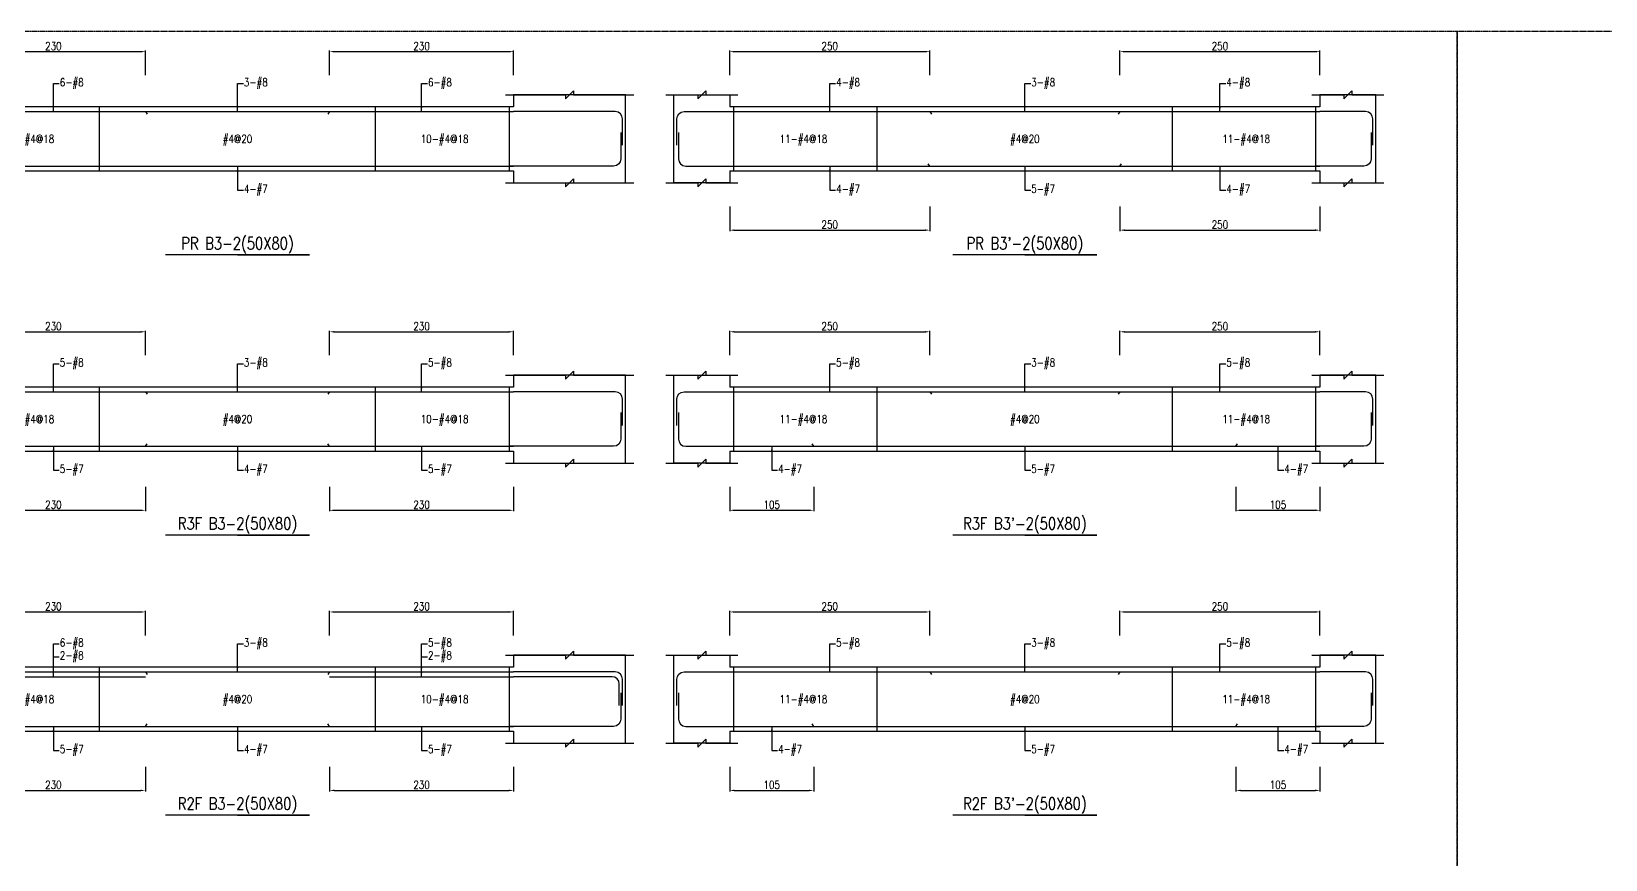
# Model space of a CAD drawing. Header units: millimetres. Extents: x 0 to 84580, y -12276 to 4373.
# Drawn here: x 27593 to 29560, y 1034 to 2069 of the extents above; entities that cross this region are included whole.
import ezdxf
from ezdxf.enums import TextEntityAlignment as Align

# ---------------------------------------------------------------- set-up
doc = ezdxf.new("R2010")
doc.units = ezdxf.units.MM
doc.header["$MEASUREMENT"] = 0
doc.linetypes.add('CENTER', pattern=[2, 1.25, -0.25, 0.25, -0.25])
for name, color, linetype in [('S-DIM', 2, 'Continuous'), ('S-GRID', 1, 'CENTER'), ('S-LEADER', 2, 'Continuous'), ('S-RC', 130, 'Continuous'), ('S-REINF', 6, 'Continuous'), ('S-TEXT', 2, 'Continuous')]:
    doc.layers.add(name, color=color, linetype=linetype)
doc.styles.add('CS4', font='romans.shx', dxfattribs={"width": 0.8, "bigfont": 'lsp.shx'})
doc.styles.get("Standard").update_dxf_attribs({"font": 'arial.ttf'})
doc.dimstyles.new('ISO-25', dxfattribs={"dimtxt": 2.5, "dimasz": 2.5, "dimexe": 1.25, "dimexo": 0.625, "dimtad": 1, "dimtxsty": 'Standard', "dimcen": 2.5, "dimadec": 0, "dimazin": 0, "dimtfac": 1, "dimtmove": 0, "dimatfit": 3, "dimfxl": 0, "dimarcsym": 0})

# ---------------------------------------------------------------- blocks, each defined once
blk = doc.blocks.new('*D85')
at = {"layer": 'DEFPOINTS', "color": 0, "transparency": 16777216}
for p in [(27735.2, 1343.8), (27505.2, 1313.8), (27735.2, 1313.8)]:
    blk.add_point(p, dxfattribs=at)
at = {"layer": 'S-DIM', "color": 0, "lineweight": -2, "transparency": 16777216}
for p, q in [((27505.2, 1314.5), (27505.2, 1345.1)), ((27511.2, 1343.8), (27729.2, 1343.8)), ((27735.2, 1314.5), (27735.2, 1345.1))]:
    blk.add_line(p, q, dxfattribs=at)
at = {"layer": 'S-DIM', "color": 0, "transparency": 16777216}
for points in [[(27511.2, 1344.8), (27511.2, 1342.8), (27505.2, 1343.8)], [(27729.2, 1344.8), (27729.2, 1342.8), (27735.2, 1343.8)]]:
    blk.add_solid(points, dxfattribs=at)
at = {"layer": 'S-DIM', "color": 0, "transparency": 16777216, "insert": (27620.2, 1350.8), "char_height": 10, "attachment_point": 5, "style": 'CS4'}
blk.add_mtext('230', dxfattribs=at)
blk = doc.blocks.new('*D86')
at = {"layer": 'DEFPOINTS', "color": 0, "transparency": 16777216}
for p in [(28195.2, 1343.8), (27965.2, 1313.8), (28195.2, 1313.8)]:
    blk.add_point(p, dxfattribs=at)
at = {"layer": 'S-DIM', "color": 0, "lineweight": -2, "transparency": 16777216}
for p, q in [((27965.2, 1314.5), (27965.2, 1345.1)), ((27971.2, 1343.8), (28189.2, 1343.8)), ((28195.2, 1314.5), (28195.2, 1345.1))]:
    blk.add_line(p, q, dxfattribs=at)
at = {"layer": 'S-DIM', "color": 0, "transparency": 16777216}
for points in [[(27971.2, 1344.8), (27971.2, 1342.8), (27965.2, 1343.8)], [(28189.2, 1344.8), (28189.2, 1342.8), (28195.2, 1343.8)]]:
    blk.add_solid(points, dxfattribs=at)
at = {"layer": 'S-DIM', "color": 0, "transparency": 16777216, "insert": (28080.2, 1350.8), "char_height": 10, "attachment_point": 5, "style": 'CS4'}
blk.add_mtext('230', dxfattribs=at)
blk = doc.blocks.new('*D87')
at = {"layer": 'DEFPOINTS', "color": 0, "transparency": 16777216}
for p in [(27505.2, 1150.8), (27735.2, 1150.8), (27735.2, 1120.8)]:
    blk.add_point(p, dxfattribs=at)
at = {"layer": 'S-DIM', "color": 0, "lineweight": -2, "transparency": 16777216}
for p, q in [((27505.2, 1150.2), (27505.2, 1119.6)), ((27735.2, 1150.2), (27735.2, 1119.6)), ((27511.2, 1120.8), (27729.2, 1120.8))]:
    blk.add_line(p, q, dxfattribs=at)
at = {"layer": 'S-DIM', "color": 0, "transparency": 16777216}
for points in [[(27511.2, 1121.8), (27511.2, 1119.8), (27505.2, 1120.8)], [(27729.2, 1121.8), (27729.2, 1119.8), (27735.2, 1120.8)]]:
    blk.add_solid(points, dxfattribs=at)
at = {"layer": 'S-DIM', "color": 0, "transparency": 16777216, "insert": (27620.2, 1127.8), "char_height": 10, "attachment_point": 5, "style": 'CS4'}
blk.add_mtext('230', dxfattribs=at)
blk = doc.blocks.new('*D88')
at = {"layer": 'DEFPOINTS', "color": 0, "transparency": 16777216}
for p in [(27965.2, 1150.8), (28195.2, 1150.8), (28195.2, 1120.8)]:
    blk.add_point(p, dxfattribs=at)
at = {"layer": 'S-DIM', "color": 0, "lineweight": -2, "transparency": 16777216}
for p, q in [((27965.2, 1150.2), (27965.2, 1119.6)), ((28195.2, 1150.2), (28195.2, 1119.6)), ((27971.2, 1120.8), (28189.2, 1120.8))]:
    blk.add_line(p, q, dxfattribs=at)
at = {"layer": 'S-DIM', "color": 0, "transparency": 16777216}
for points in [[(27971.2, 1121.8), (27971.2, 1119.8), (27965.2, 1120.8)], [(28189.2, 1121.8), (28189.2, 1119.8), (28195.2, 1120.8)]]:
    blk.add_solid(points, dxfattribs=at)
at = {"layer": 'S-DIM', "color": 0, "transparency": 16777216, "insert": (28080.2, 1127.8), "char_height": 10, "attachment_point": 5, "style": 'CS4'}
blk.add_mtext('230', dxfattribs=at)
blk = doc.blocks.new('*D107')
at = {"layer": 'DEFPOINTS', "color": 0, "transparency": 16777216}
for p in [(27735.2, 1693.8), (27505.2, 1663.8), (27735.2, 1663.8)]:
    blk.add_point(p, dxfattribs=at)
at = {"layer": 'S-DIM', "color": 0, "lineweight": -2, "transparency": 16777216}
for p, q in [((27505.2, 1664.5), (27505.2, 1695.1)), ((27511.2, 1693.8), (27729.2, 1693.8)), ((27735.2, 1664.5), (27735.2, 1695.1))]:
    blk.add_line(p, q, dxfattribs=at)
at = {"layer": 'S-DIM', "color": 0, "transparency": 16777216}
for points in [[(27511.2, 1694.8), (27511.2, 1692.8), (27505.2, 1693.8)], [(27729.2, 1694.8), (27729.2, 1692.8), (27735.2, 1693.8)]]:
    blk.add_solid(points, dxfattribs=at)
at = {"layer": 'S-DIM', "color": 0, "transparency": 16777216, "insert": (27620.2, 1700.8), "char_height": 10, "attachment_point": 5, "style": 'CS4'}
blk.add_mtext('230', dxfattribs=at)
blk = doc.blocks.new('*D108')
at = {"layer": 'DEFPOINTS', "color": 0, "transparency": 16777216}
for p in [(28195.2, 1693.8), (27965.2, 1663.8), (28195.2, 1663.8)]:
    blk.add_point(p, dxfattribs=at)
at = {"layer": 'S-DIM', "color": 0, "lineweight": -2, "transparency": 16777216}
for p, q in [((27965.2, 1664.5), (27965.2, 1695.1)), ((27971.2, 1693.8), (28189.2, 1693.8)), ((28195.2, 1664.5), (28195.2, 1695.1))]:
    blk.add_line(p, q, dxfattribs=at)
at = {"layer": 'S-DIM', "color": 0, "transparency": 16777216}
for points in [[(27971.2, 1694.8), (27971.2, 1692.8), (27965.2, 1693.8)], [(28189.2, 1694.8), (28189.2, 1692.8), (28195.2, 1693.8)]]:
    blk.add_solid(points, dxfattribs=at)
at = {"layer": 'S-DIM', "color": 0, "transparency": 16777216, "insert": (28080.2, 1700.8), "char_height": 10, "attachment_point": 5, "style": 'CS4'}
blk.add_mtext('230', dxfattribs=at)
blk = doc.blocks.new('*D109')
at = {"layer": 'DEFPOINTS', "color": 0, "transparency": 16777216}
for p in [(27505.2, 1500.8), (27735.2, 1500.8), (27735.2, 1470.8)]:
    blk.add_point(p, dxfattribs=at)
at = {"layer": 'S-DIM', "color": 0, "lineweight": -2, "transparency": 16777216}
for p, q in [((27505.2, 1500.2), (27505.2, 1469.6)), ((27735.2, 1500.2), (27735.2, 1469.6)), ((27511.2, 1470.8), (27729.2, 1470.8))]:
    blk.add_line(p, q, dxfattribs=at)
at = {"layer": 'S-DIM', "color": 0, "transparency": 16777216}
for points in [[(27511.2, 1471.8), (27511.2, 1469.8), (27505.2, 1470.8)], [(27729.2, 1471.8), (27729.2, 1469.8), (27735.2, 1470.8)]]:
    blk.add_solid(points, dxfattribs=at)
at = {"layer": 'S-DIM', "color": 0, "transparency": 16777216, "insert": (27620.2, 1477.8), "char_height": 10, "attachment_point": 5, "style": 'CS4'}
blk.add_mtext('230', dxfattribs=at)
blk = doc.blocks.new('*D110')
at = {"layer": 'DEFPOINTS', "color": 0, "transparency": 16777216}
for p in [(27965.2, 1500.8), (28195.2, 1500.8), (28195.2, 1470.8)]:
    blk.add_point(p, dxfattribs=at)
at = {"layer": 'S-DIM', "color": 0, "lineweight": -2, "transparency": 16777216}
for p, q in [((27965.2, 1500.2), (27965.2, 1469.6)), ((28195.2, 1500.2), (28195.2, 1469.6)), ((27971.2, 1470.8), (28189.2, 1470.8))]:
    blk.add_line(p, q, dxfattribs=at)
at = {"layer": 'S-DIM', "color": 0, "transparency": 16777216}
for points in [[(27971.2, 1471.8), (27971.2, 1469.8), (27965.2, 1470.8)], [(28189.2, 1471.8), (28189.2, 1469.8), (28195.2, 1470.8)]]:
    blk.add_solid(points, dxfattribs=at)
at = {"layer": 'S-DIM', "color": 0, "transparency": 16777216, "insert": (28080.2, 1477.8), "char_height": 10, "attachment_point": 5, "style": 'CS4'}
blk.add_mtext('230', dxfattribs=at)
blk = doc.blocks.new('*D111')
at = {"layer": 'DEFPOINTS', "color": 0, "transparency": 16777216}
for p in [(27735.2, 2043.8), (27505.2, 2013.8), (27735.2, 2013.8)]:
    blk.add_point(p, dxfattribs=at)
at = {"layer": 'S-DIM', "color": 0, "lineweight": -2, "transparency": 16777216}
for p, q in [((27505.2, 2014.5), (27505.2, 2045.1)), ((27511.2, 2043.8), (27729.2, 2043.8)), ((27735.2, 2014.5), (27735.2, 2045.1))]:
    blk.add_line(p, q, dxfattribs=at)
at = {"layer": 'S-DIM', "color": 0, "transparency": 16777216}
for points in [[(27511.2, 2044.8), (27511.2, 2042.8), (27505.2, 2043.8)], [(27729.2, 2044.8), (27729.2, 2042.8), (27735.2, 2043.8)]]:
    blk.add_solid(points, dxfattribs=at)
at = {"layer": 'S-DIM', "color": 0, "transparency": 16777216, "insert": (27620.2, 2050.8), "char_height": 10, "attachment_point": 5, "style": 'CS4'}
blk.add_mtext('230', dxfattribs=at)
blk = doc.blocks.new('*D112')
at = {"layer": 'DEFPOINTS', "color": 0, "transparency": 16777216}
for p in [(28195.2, 2043.8), (27965.2, 2013.8), (28195.2, 2013.8)]:
    blk.add_point(p, dxfattribs=at)
at = {"layer": 'S-DIM', "color": 0, "lineweight": -2, "transparency": 16777216}
for p, q in [((27965.2, 2014.5), (27965.2, 2045.1)), ((27971.2, 2043.8), (28189.2, 2043.8)), ((28195.2, 2014.5), (28195.2, 2045.1))]:
    blk.add_line(p, q, dxfattribs=at)
at = {"layer": 'S-DIM', "color": 0, "transparency": 16777216}
for points in [[(27971.2, 2044.8), (27971.2, 2042.8), (27965.2, 2043.8)], [(28189.2, 2044.8), (28189.2, 2042.8), (28195.2, 2043.8)]]:
    blk.add_solid(points, dxfattribs=at)
at = {"layer": 'S-DIM', "color": 0, "transparency": 16777216, "insert": (28080.2, 2050.8), "char_height": 10, "attachment_point": 5, "style": 'CS4'}
blk.add_mtext('230', dxfattribs=at)
blk = doc.blocks.new('*D113')
at = {"layer": 'DEFPOINTS', "color": 0, "transparency": 16777216}
for p in [(28715.2, 1343.8), (28465.2, 1313.8), (28715.2, 1313.8)]:
    blk.add_point(p, dxfattribs=at)
at = {"layer": 'S-DIM', "color": 0, "lineweight": -2, "transparency": 16777216}
for p, q in [((28465.2, 1314.5), (28465.2, 1345.1)), ((28471.2, 1343.8), (28709.2, 1343.8)), ((28715.2, 1314.5), (28715.2, 1345.1))]:
    blk.add_line(p, q, dxfattribs=at)
at = {"layer": 'S-DIM', "color": 0, "transparency": 16777216}
for points in [[(28471.2, 1344.8), (28471.2, 1342.8), (28465.2, 1343.8)], [(28709.2, 1344.8), (28709.2, 1342.8), (28715.2, 1343.8)]]:
    blk.add_solid(points, dxfattribs=at)
at = {"layer": 'S-DIM', "color": 0, "transparency": 16777216, "insert": (28590.2, 1350.8), "char_height": 10, "attachment_point": 5, "style": 'CS4'}
blk.add_mtext('250', dxfattribs=at)
blk = doc.blocks.new('*D114')
at = {"layer": 'DEFPOINTS', "color": 0, "transparency": 16777216}
for p in [(29202.7, 1343.8), (28952.7, 1313.8), (29202.7, 1313.8)]:
    blk.add_point(p, dxfattribs=at)
at = {"layer": 'S-DIM', "color": 0, "lineweight": -2, "transparency": 16777216}
for p, q in [((28952.7, 1314.5), (28952.7, 1345.1)), ((28958.7, 1343.8), (29196.7, 1343.8)), ((29202.7, 1314.5), (29202.7, 1345.1))]:
    blk.add_line(p, q, dxfattribs=at)
at = {"layer": 'S-DIM', "color": 0, "transparency": 16777216}
for points in [[(28958.7, 1344.8), (28958.7, 1342.8), (28952.7, 1343.8)], [(29196.7, 1344.8), (29196.7, 1342.8), (29202.7, 1343.8)]]:
    blk.add_solid(points, dxfattribs=at)
at = {"layer": 'S-DIM', "color": 0, "transparency": 16777216, "insert": (29077.7, 1350.8), "char_height": 10, "attachment_point": 5, "style": 'CS4'}
blk.add_mtext('250', dxfattribs=at)
blk = doc.blocks.new('*D115')
at = {"layer": 'DEFPOINTS', "color": 0, "transparency": 16777216}
for p in [(28465.2, 1150.8), (28570.2, 1150.8), (28570.2, 1120.8)]:
    blk.add_point(p, dxfattribs=at)
at = {"layer": 'S-DIM', "color": 0, "lineweight": -2, "transparency": 16777216}
for p, q in [((28465.2, 1150.2), (28465.2, 1119.6)), ((28570.2, 1150.2), (28570.2, 1119.6)), ((28471.2, 1120.8), (28564.2, 1120.8))]:
    blk.add_line(p, q, dxfattribs=at)
at = {"layer": 'S-DIM', "color": 0, "transparency": 16777216}
for points in [[(28471.2, 1121.8), (28471.2, 1119.8), (28465.2, 1120.8)], [(28564.2, 1121.8), (28564.2, 1119.8), (28570.2, 1120.8)]]:
    blk.add_solid(points, dxfattribs=at)
at = {"layer": 'S-DIM', "color": 0, "transparency": 16777216, "insert": (28517.7, 1127.8), "char_height": 10, "attachment_point": 5, "style": 'CS4'}
blk.add_mtext('105', dxfattribs=at)
blk = doc.blocks.new('*D89')
at = {"layer": 'DEFPOINTS', "color": 0, "transparency": 16777216}
for p in [(29097.7, 1150.8), (29202.7, 1150.8), (29202.7, 1120.8)]:
    blk.add_point(p, dxfattribs=at)
at = {"layer": 'S-DIM', "color": 0, "lineweight": -2, "transparency": 16777216}
for p, q in [((29097.7, 1150.2), (29097.7, 1119.6)), ((29202.7, 1150.2), (29202.7, 1119.6)), ((29103.7, 1120.8), (29196.7, 1120.8))]:
    blk.add_line(p, q, dxfattribs=at)
at = {"layer": 'S-DIM', "color": 0, "transparency": 16777216}
for points in [[(29103.7, 1121.8), (29103.7, 1119.8), (29097.7, 1120.8)], [(29196.7, 1121.8), (29196.7, 1119.8), (29202.7, 1120.8)]]:
    blk.add_solid(points, dxfattribs=at)
at = {"layer": 'S-DIM', "color": 0, "transparency": 16777216, "insert": (29150.2, 1127.8), "char_height": 10, "attachment_point": 5, "style": 'CS4'}
blk.add_mtext('105', dxfattribs=at)
blk = doc.blocks.new('*D90')
at = {"layer": 'DEFPOINTS', "color": 0, "transparency": 16777216}
for p in [(28715.2, 1693.8), (28465.2, 1663.8), (28715.2, 1663.8)]:
    blk.add_point(p, dxfattribs=at)
at = {"layer": 'S-DIM', "color": 0, "lineweight": -2, "transparency": 16777216}
for p, q in [((28465.2, 1664.5), (28465.2, 1695.1)), ((28471.2, 1693.8), (28709.2, 1693.8)), ((28715.2, 1664.5), (28715.2, 1695.1))]:
    blk.add_line(p, q, dxfattribs=at)
at = {"layer": 'S-DIM', "color": 0, "transparency": 16777216}
for points in [[(28471.2, 1694.8), (28471.2, 1692.8), (28465.2, 1693.8)], [(28709.2, 1694.8), (28709.2, 1692.8), (28715.2, 1693.8)]]:
    blk.add_solid(points, dxfattribs=at)
at = {"layer": 'S-DIM', "color": 0, "transparency": 16777216, "insert": (28590.2, 1700.8), "char_height": 10, "attachment_point": 5, "style": 'CS4'}
blk.add_mtext('250', dxfattribs=at)
blk = doc.blocks.new('*D91')
at = {"layer": 'DEFPOINTS', "color": 0, "transparency": 16777216}
for p in [(29202.7, 1693.8), (28952.7, 1663.8), (29202.7, 1663.8)]:
    blk.add_point(p, dxfattribs=at)
at = {"layer": 'S-DIM', "color": 0, "lineweight": -2, "transparency": 16777216}
for p, q in [((28952.7, 1664.5), (28952.7, 1695.1)), ((28958.7, 1693.8), (29196.7, 1693.8)), ((29202.7, 1664.5), (29202.7, 1695.1))]:
    blk.add_line(p, q, dxfattribs=at)
at = {"layer": 'S-DIM', "color": 0, "transparency": 16777216}
for points in [[(28958.7, 1694.8), (28958.7, 1692.8), (28952.7, 1693.8)], [(29196.7, 1694.8), (29196.7, 1692.8), (29202.7, 1693.8)]]:
    blk.add_solid(points, dxfattribs=at)
at = {"layer": 'S-DIM', "color": 0, "transparency": 16777216, "insert": (29077.7, 1700.8), "char_height": 10, "attachment_point": 5, "style": 'CS4'}
blk.add_mtext('250', dxfattribs=at)
blk = doc.blocks.new('*D92')
at = {"layer": 'DEFPOINTS', "color": 0, "transparency": 16777216}
for p in [(28465.2, 1500.8), (28570.2, 1500.8), (28570.2, 1470.8)]:
    blk.add_point(p, dxfattribs=at)
at = {"layer": 'S-DIM', "color": 0, "lineweight": -2, "transparency": 16777216}
for p, q in [((28465.2, 1500.2), (28465.2, 1469.6)), ((28570.2, 1500.2), (28570.2, 1469.6)), ((28471.2, 1470.8), (28564.2, 1470.8))]:
    blk.add_line(p, q, dxfattribs=at)
at = {"layer": 'S-DIM', "color": 0, "transparency": 16777216}
for points in [[(28471.2, 1471.8), (28471.2, 1469.8), (28465.2, 1470.8)], [(28564.2, 1471.8), (28564.2, 1469.8), (28570.2, 1470.8)]]:
    blk.add_solid(points, dxfattribs=at)
at = {"layer": 'S-DIM', "color": 0, "transparency": 16777216, "insert": (28517.7, 1477.8), "char_height": 10, "attachment_point": 5, "style": 'CS4'}
blk.add_mtext('105', dxfattribs=at)
blk = doc.blocks.new('*D93')
at = {"layer": 'DEFPOINTS', "color": 0, "transparency": 16777216}
for p in [(29097.7, 1500.8), (29202.7, 1500.8), (29202.7, 1470.8)]:
    blk.add_point(p, dxfattribs=at)
at = {"layer": 'S-DIM', "color": 0, "lineweight": -2, "transparency": 16777216}
for p, q in [((29097.7, 1500.2), (29097.7, 1469.6)), ((29202.7, 1500.2), (29202.7, 1469.6)), ((29103.7, 1470.8), (29196.7, 1470.8))]:
    blk.add_line(p, q, dxfattribs=at)
at = {"layer": 'S-DIM', "color": 0, "transparency": 16777216}
for points in [[(29103.7, 1471.8), (29103.7, 1469.8), (29097.7, 1470.8)], [(29196.7, 1471.8), (29196.7, 1469.8), (29202.7, 1470.8)]]:
    blk.add_solid(points, dxfattribs=at)
at = {"layer": 'S-DIM', "color": 0, "transparency": 16777216, "insert": (29150.2, 1477.8), "char_height": 10, "attachment_point": 5, "style": 'CS4'}
blk.add_mtext('105', dxfattribs=at)
blk = doc.blocks.new('*D94')
at = {"layer": 'DEFPOINTS', "color": 0, "transparency": 16777216}
for p in [(28715.2, 2043.8), (28465.2, 2013.8), (28715.2, 2013.8)]:
    blk.add_point(p, dxfattribs=at)
at = {"layer": 'S-DIM', "color": 0, "lineweight": -2, "transparency": 16777216}
for p, q in [((28465.2, 2014.5), (28465.2, 2045.1)), ((28471.2, 2043.8), (28709.2, 2043.8)), ((28715.2, 2014.5), (28715.2, 2045.1))]:
    blk.add_line(p, q, dxfattribs=at)
at = {"layer": 'S-DIM', "color": 0, "transparency": 16777216}
for points in [[(28471.2, 2044.8), (28471.2, 2042.8), (28465.2, 2043.8)], [(28709.2, 2044.8), (28709.2, 2042.8), (28715.2, 2043.8)]]:
    blk.add_solid(points, dxfattribs=at)
at = {"layer": 'S-DIM', "color": 0, "transparency": 16777216, "insert": (28590.2, 2050.8), "char_height": 10, "attachment_point": 5, "style": 'CS4'}
blk.add_mtext('250', dxfattribs=at)
blk = doc.blocks.new('*D95')
at = {"layer": 'DEFPOINTS', "color": 0, "transparency": 16777216}
for p in [(29202.7, 2043.8), (28952.7, 2013.8), (29202.7, 2013.8)]:
    blk.add_point(p, dxfattribs=at)
at = {"layer": 'S-DIM', "color": 0, "lineweight": -2, "transparency": 16777216}
for p, q in [((28952.7, 2014.5), (28952.7, 2045.1)), ((28958.7, 2043.8), (29196.7, 2043.8)), ((29202.7, 2014.5), (29202.7, 2045.1))]:
    blk.add_line(p, q, dxfattribs=at)
at = {"layer": 'S-DIM', "color": 0, "transparency": 16777216}
for points in [[(28958.7, 2044.8), (28958.7, 2042.8), (28952.7, 2043.8)], [(29196.7, 2044.8), (29196.7, 2042.8), (29202.7, 2043.8)]]:
    blk.add_solid(points, dxfattribs=at)
at = {"layer": 'S-DIM', "color": 0, "transparency": 16777216, "insert": (29077.7, 2050.8), "char_height": 10, "attachment_point": 5, "style": 'CS4'}
blk.add_mtext('250', dxfattribs=at)
blk = doc.blocks.new('*D96')
at = {"layer": 'DEFPOINTS', "color": 0, "transparency": 16777216}
for p in [(28465.2, 1850.8), (28715.2, 1850.8), (28715.2, 1820.8)]:
    blk.add_point(p, dxfattribs=at)
at = {"layer": 'S-DIM', "color": 0, "lineweight": -2, "transparency": 16777216}
for p, q in [((28465.2, 1850.2), (28465.2, 1819.6)), ((28715.2, 1850.2), (28715.2, 1819.6)), ((28471.2, 1820.8), (28709.2, 1820.8))]:
    blk.add_line(p, q, dxfattribs=at)
at = {"layer": 'S-DIM', "color": 0, "transparency": 16777216}
for points in [[(28471.2, 1821.8), (28471.2, 1819.8), (28465.2, 1820.8)], [(28709.2, 1821.8), (28709.2, 1819.8), (28715.2, 1820.8)]]:
    blk.add_solid(points, dxfattribs=at)
at = {"layer": 'S-DIM', "color": 0, "transparency": 16777216, "insert": (28590.2, 1827.8), "char_height": 10, "attachment_point": 5, "style": 'CS4'}
blk.add_mtext('250', dxfattribs=at)
blk = doc.blocks.new('*D97')
at = {"layer": 'DEFPOINTS', "color": 0, "transparency": 16777216}
for p in [(28952.7, 1850.8), (29202.7, 1850.8), (29202.7, 1820.8)]:
    blk.add_point(p, dxfattribs=at)
at = {"layer": 'S-DIM', "color": 0, "lineweight": -2, "transparency": 16777216}
for p, q in [((28952.7, 1850.2), (28952.7, 1819.6)), ((29202.7, 1850.2), (29202.7, 1819.6)), ((28958.7, 1820.8), (29196.7, 1820.8))]:
    blk.add_line(p, q, dxfattribs=at)
at = {"layer": 'S-DIM', "color": 0, "transparency": 16777216}
for points in [[(28958.7, 1821.8), (28958.7, 1819.8), (28952.7, 1820.8)], [(29196.7, 1821.8), (29196.7, 1819.8), (29202.7, 1820.8)]]:
    blk.add_solid(points, dxfattribs=at)
at = {"layer": 'S-DIM', "color": 0, "transparency": 16777216, "insert": (29077.7, 1827.8), "char_height": 10, "attachment_point": 5, "style": 'CS4'}
blk.add_mtext('250', dxfattribs=at)

msp = doc.modelspace()

# ---------------------------------------------------------------- linework, layer by layer
at = {"layer": 'S-GRID'}
for points in [[(26145, 0), (29374, 0), (29374, 2069), (26145, 2069), (26145, 0)], [(29374, 0), (32603, 0), (32603, 2069), (29374, 2069), (29374, 0)]]:
    msp.add_lwpolyline(points, dxfattribs=at)
at = {"layer": 'S-RC'}
for points in [[(28185.224, 1989.827), (28260.224, 1989.813), (28260.223, 1984.813), (28270.225, 1994.811), (28270.224, 1989.811), (28345.224, 1989.796)], [(28195.224, 1894.827), (28195.224, 1879.827), (28335.224, 1879.827), (28335.224, 1989.827), (28195.224, 1989.827), (28195.224, 1974.827)], [(28385.224, 1989.827), (28425.224, 1989.82), (28425.223, 1984.82), (28435.225, 1994.818), (28435.224, 1989.818), (28475.224, 1989.81)], [(28465.224, 1894.827), (28465.224, 1879.827), (28395.224, 1879.827), (28395.224, 1989.827), (28465.224, 1989.827), (28465.224, 1974.827)], [(29192.724, 1989.827), (29232.724, 1989.82), (29232.723, 1984.82), (29242.725, 1994.818), (29242.724, 1989.818), (29282.724, 1989.81)], [(29202.724, 1894.827), (29202.724, 1879.827), (29272.724, 1879.827), (29272.724, 1989.827), (29202.724, 1989.827), (29202.724, 1974.827)], [(28195.224, 1974.827), (27505.224, 1974.827)], [(29202.724, 1974.827), (28465.224, 1974.827)], [(27505.224, 1894.827), (28195.224, 1894.827)], [(28465.224, 1894.827), (29202.724, 1894.827)], [(28185.224, 1879.827), (28260.224, 1879.813), (28260.223, 1874.813), (28270.225, 1884.811), (28270.224, 1879.811), (28345.224, 1879.796)], [(28385.224, 1879.827), (28425.224, 1879.82), (28425.223, 1874.82), (28435.225, 1884.818), (28435.224, 1879.818), (28475.224, 1879.81)], [(29192.724, 1879.827), (29232.724, 1879.82), (29232.723, 1874.82), (29242.725, 1884.818), (29242.724, 1879.818), (29282.724, 1879.81)], [(27850.224, 1789.827), (27940.224, 1789.827), (27760.224, 1789.827)], [(28833.974, 1789.827), (28923.974, 1789.827), (28743.974, 1789.827)], [(28185.224, 1639.827), (28260.224, 1639.813), (28260.223, 1634.813), (28270.225, 1644.811), (28270.224, 1639.811), (28345.224, 1639.796)], [(28195.224, 1544.827), (28195.224, 1529.827), (28335.224, 1529.827), (28335.224, 1639.827), (28195.224, 1639.827), (28195.224, 1624.827)], [(28385.224, 1639.827), (28425.224, 1639.82), (28425.223, 1634.82), (28435.225, 1644.818), (28435.224, 1639.818), (28475.224, 1639.81)], [(28465.224, 1544.827), (28465.224, 1529.827), (28395.224, 1529.827), (28395.224, 1639.827), (28465.224, 1639.827), (28465.224, 1624.827)], [(29192.724, 1639.827), (29232.724, 1639.82), (29232.723, 1634.82), (29242.725, 1644.818), (29242.724, 1639.818), (29282.724, 1639.81)], [(29202.724, 1544.827), (29202.724, 1529.827), (29272.724, 1529.827), (29272.724, 1639.827), (29202.724, 1639.827), (29202.724, 1624.827)], [(28195.224, 1624.827), (27505.224, 1624.827)], [(29202.724, 1624.827), (28465.224, 1624.827)], [(27505.224, 1544.827), (28195.224, 1544.827)], [(28185.224, 1529.827), (28260.224, 1529.813), (28260.223, 1524.813), (28270.225, 1534.811), (28270.224, 1529.811), (28345.224, 1529.796)], [(28385.224, 1529.827), (28425.224, 1529.82), (28425.223, 1524.82), (28435.225, 1534.818), (28435.224, 1529.818), (28475.224, 1529.81)], [(28465.224, 1544.827), (29202.724, 1544.827)], [(29192.724, 1529.827), (29232.724, 1529.82), (29232.723, 1524.82), (29242.725, 1534.818), (29242.724, 1529.818), (29282.724, 1529.81)], [(27850.224, 1439.827), (27940.224, 1439.827), (27760.224, 1439.827)], [(28833.974, 1439.827), (28923.974, 1439.827), (28743.974, 1439.827)], [(28185.224, 1289.827), (28260.224, 1289.813), (28260.223, 1284.813), (28270.225, 1294.811), (28270.224, 1289.811), (28345.224, 1289.796)], [(28195.224, 1194.827), (28195.224, 1179.827), (28335.224, 1179.827), (28335.224, 1289.827), (28195.224, 1289.827), (28195.224, 1274.827)], [(28385.224, 1289.827), (28425.224, 1289.82), (28425.223, 1284.82), (28435.225, 1294.818), (28435.224, 1289.818), (28475.224, 1289.81)], [(28465.224, 1194.827), (28465.224, 1179.827), (28395.224, 1179.827), (28395.224, 1289.827), (28465.224, 1289.827), (28465.224, 1274.827)], [(29192.724, 1289.827), (29232.724, 1289.82), (29232.723, 1284.82), (29242.725, 1294.818), (29242.724, 1289.818), (29282.724, 1289.81)], [(29202.724, 1194.827), (29202.724, 1179.827), (29272.724, 1179.827), (29272.724, 1289.827), (29202.724, 1289.827), (29202.724, 1274.827)], [(28195.224, 1274.827), (27505.224, 1274.827)], [(29202.724, 1274.827), (28465.224, 1274.827)], [(27505.224, 1194.827), (28195.224, 1194.827)], [(28185.224, 1179.827), (28260.224, 1179.813), (28260.223, 1174.813), (28270.225, 1184.811), (28270.224, 1179.811), (28345.224, 1179.796)], [(28385.224, 1179.827), (28425.224, 1179.82), (28425.223, 1174.82), (28435.225, 1184.818), (28435.224, 1179.818), (28475.224, 1179.81)], [(28465.224, 1194.827), (29202.724, 1194.827)], [(29192.724, 1179.827), (29232.724, 1179.82), (29232.723, 1174.82), (29242.725, 1184.818), (29242.724, 1179.818), (29282.724, 1179.81)], [(27850.224, 1089.827), (27940.224, 1089.827), (27760.224, 1089.827)], [(28833.974, 1089.827), (28923.974, 1089.827), (28743.974, 1089.827)]]:
    msp.add_lwpolyline(points, dxfattribs=at)
at = {"layer": 'S-REINF'}
for points in [[(27505.224, 1968.827), (27735.224, 1968.827)], [(27735.224, 1968.827), (27737.224, 1965.827)], [(27735.224, 1968.827), (27965.224, 1968.827)], [(27965.224, 1968.827), (27963.224, 1965.827)], [(27965.224, 1968.827), (28195.224, 1968.827)], [(28465.224, 1968.827), (28715.224, 1968.827)], [(28715.224, 1968.827), (28717.224, 1965.827)], [(28715.224, 1968.827), (28952.724, 1968.827)], [(28952.724, 1968.827), (28950.724, 1965.827)], [(28952.724, 1968.827), (29202.724, 1968.827)], [(27505.224, 1900.827), (28195.224, 1900.827)], [(28465.224, 1900.827), (28715.224, 1900.827)], [(28715.224, 1900.827), (28713.224, 1903.827)], [(28715.224, 1900.827), (28952.724, 1900.827)], [(28952.724, 1900.827), (28954.724, 1903.827)], [(28952.724, 1900.827), (29202.724, 1900.827)], [(27505.224, 1618.827), (27735.224, 1618.827)], [(27735.224, 1618.827), (27737.224, 1615.827)], [(27735.224, 1618.827), (27965.224, 1618.827)], [(27965.224, 1618.827), (27963.224, 1615.827)], [(27965.224, 1618.827), (28195.224, 1618.827)], [(28465.224, 1618.827), (28715.224, 1618.827)], [(28715.224, 1618.827), (28717.224, 1615.827)], [(28715.224, 1618.827), (28952.724, 1618.827)], [(28952.724, 1618.827), (28950.724, 1615.827)], [(28952.724, 1618.827), (29202.724, 1618.827)], [(27735.224, 1550.827), (27737.224, 1553.827)], [(27965.224, 1550.827), (27963.224, 1553.827)], [(28570.224, 1550.827), (28568.224, 1553.827)], [(29097.724, 1550.827), (29099.724, 1553.827)], [(27505.224, 1550.827), (27735.224, 1550.827)], [(27735.224, 1550.827), (27965.224, 1550.827)], [(27965.224, 1550.827), (28195.224, 1550.827)], [(28465.224, 1550.827), (28570.224, 1550.827)], [(28570.224, 1550.827), (29097.724, 1550.827)], [(29097.724, 1550.827), (29202.724, 1550.827)], [(27505.224, 1268.827), (27735.224, 1268.827)], [(27505.224, 1262.827), (27735.224, 1262.827)], [(27735.224, 1268.827), (27737.224, 1265.827)], [(27735.224, 1268.827), (27965.224, 1268.827)], [(27965.224, 1268.827), (27963.224, 1265.827)], [(27965.224, 1268.827), (28195.224, 1268.827)], [(27965.224, 1262.827), (28195.224, 1262.827)], [(28465.224, 1268.827), (28715.224, 1268.827)], [(28715.224, 1268.827), (28717.224, 1265.827)], [(28715.224, 1268.827), (28952.724, 1268.827)], [(28952.724, 1268.827), (28950.724, 1265.827)], [(28952.724, 1268.827), (29202.724, 1268.827)], [(27505.224, 1200.827), (27735.224, 1200.827)], [(27735.224, 1200.827), (27737.224, 1203.827)], [(27735.224, 1200.827), (27965.224, 1200.827)], [(27965.224, 1200.827), (27963.224, 1203.827)], [(27965.224, 1200.827), (28195.224, 1200.827)], [(28465.224, 1200.827), (28570.224, 1200.827)], [(28570.224, 1200.827), (28568.224, 1203.827)], [(28570.224, 1200.827), (29097.724, 1200.827)], [(29097.724, 1200.827), (29099.724, 1203.827)], [(29097.724, 1200.827), (29202.724, 1200.827)]]:
    msp.add_lwpolyline(points, dxfattribs=at)
at = {"layer": 'S-REINF', "color": 1}
for points in [[(27677.724, 1894.827), (27677.724, 1974.827)], [(28022.724, 1894.827), (28022.724, 1974.827)], [(28190.224, 1894.827), (28190.224, 1974.827)], [(28470.224, 1894.827), (28470.224, 1974.827)], [(28649.599, 1894.827), (28649.599, 1974.827)], [(29018.349, 1894.827), (29018.349, 1974.827)], [(29197.724, 1894.827), (29197.724, 1974.827)], [(27677.724, 1544.827), (27677.724, 1624.827)], [(28022.724, 1544.827), (28022.724, 1624.827)], [(28190.224, 1544.827), (28190.224, 1624.827)], [(28470.224, 1544.827), (28470.224, 1624.827)], [(28649.599, 1544.827), (28649.599, 1624.827)], [(29018.349, 1544.827), (29018.349, 1624.827)], [(29197.724, 1544.827), (29197.724, 1624.827)], [(27677.724, 1194.827), (27677.724, 1274.827)], [(28022.724, 1194.827), (28022.724, 1274.827)], [(28190.224, 1194.827), (28190.224, 1274.827)], [(28470.224, 1194.827), (28470.224, 1274.827)], [(28649.599, 1194.827), (28649.599, 1274.827)], [(29018.349, 1194.827), (29018.349, 1274.827)], [(29197.724, 1194.827), (29197.724, 1274.827)]]:
    msp.add_lwpolyline(points, dxfattribs=at)
at = {"layer": 'S-REINF'}
for points in [[(28331.224, 1926.827), (28331.224, 1959.827, 0.41421356), (28322.224, 1968.827), (28195.224, 1968.827)], [(28399.224, 1926.827), (28399.224, 1959.827, -0.41421356), (28408.224, 1968.827), (28465.224, 1968.827)], [(29268.724, 1926.827), (29268.724, 1959.827, 0.41421356), (29259.724, 1968.827), (29202.724, 1968.827)], [(28329.224, 1942.827), (28329.224, 1909.827, -0.41421356), (28320.224, 1900.827), (28189.224, 1900.827)], [(28401.224, 1942.827), (28401.224, 1909.827, 0.41421356), (28410.224, 1900.827), (28465.224, 1900.827)], [(29266.724, 1942.827), (29266.724, 1909.827, -0.41421356), (29257.724, 1900.827), (29196.724, 1900.827)], [(28331.224, 1576.827), (28331.224, 1609.827, 0.41421356), (28322.224, 1618.827), (28195.224, 1618.827)], [(28399.224, 1576.827), (28399.224, 1609.827, -0.41421356), (28408.224, 1618.827), (28465.224, 1618.827)], [(29268.724, 1576.827), (29268.724, 1609.827, 0.41421356), (29259.724, 1618.827), (29202.724, 1618.827)], [(28329.224, 1592.827), (28329.224, 1559.827, -0.41421356), (28320.224, 1550.827), (28189.224, 1550.827)], [(28401.224, 1592.827), (28401.224, 1559.827, 0.41421356), (28410.224, 1550.827), (28465.224, 1550.827)], [(29266.724, 1592.827), (29266.724, 1559.827, -0.41421356), (29257.724, 1550.827), (29196.724, 1550.827)], [(28331.224, 1226.827), (28331.224, 1259.827, 0.41421356), (28322.224, 1268.827), (28195.224, 1268.827)], [(28327.224, 1226.827), (28327.224, 1253.827, 0.41421356), (28318.224, 1262.827), (28195.224, 1262.827)], [(28399.224, 1226.827), (28399.224, 1259.827, -0.41421356), (28408.224, 1268.827), (28465.224, 1268.827)], [(29268.724, 1226.827), (29268.724, 1259.827, 0.41421356), (29259.724, 1268.827), (29202.724, 1268.827)], [(28329.224, 1242.827), (28329.224, 1209.827, -0.41421356), (28320.224, 1200.827), (28189.224, 1200.827)], [(28401.224, 1242.827), (28401.224, 1209.827, 0.41421356), (28410.224, 1200.827), (28465.224, 1200.827)], [(29266.724, 1242.827), (29266.724, 1209.827, -0.41421356), (29257.724, 1200.827), (29196.724, 1200.827)]]:
    msp.add_lwpolyline(points, format="xyb", dxfattribs=at)

# ---------------------------------------------------------------- texts
at = {"layer": 'S-LEADER', "char_height": 10, "attachment_point": 4, "style": 'CS4'}
for s, insert in [('6-#8', (27628.224, 2003.827)), ('3-#8', (27858.224, 2003.827)), ('6-#8', (28088.224, 2003.827)), ('4-#8', (28598.224, 2003.827)), ('3-#8', (28841.974, 2003.827)), ('4-#8', (29085.724, 2003.827)), ('4-#7', (27858.224, 1870.827)), ('4-#7', (28598.224, 1870.827)), ('5-#7', (28841.974, 1870.827)), ('4-#7', (29085.724, 1870.827)), ('5-#8', (27628.224, 1653.827)), ('3-#8', (27858.224, 1653.827)), ('5-#8', (28088.224, 1653.827)), ('5-#8', (28598.224, 1653.827)), ('3-#8', (28841.974, 1653.827)), ('5-#8', (29085.724, 1653.827)), ('5-#7', (27628.224, 1520.827)), ('4-#7', (27858.224, 1520.827)), ('5-#7', (28088.224, 1520.827)), ('4-#7', (28525.724, 1520.827)), ('5-#7', (28841.974, 1520.827)), ('4-#7', (29158.224, 1520.827)), ('6-#8', (27628.224, 1303.827)), ('3-#8', (27858.224, 1303.827)), ('5-#8', (28088.224, 1303.827)), ('5-#8', (28598.224, 1303.827)), ('3-#8', (28841.974, 1303.827)), ('5-#8', (29085.724, 1303.827)), ('2-#8', (27628.224, 1287.827)), ('2-#8', (28088.224, 1287.827)), ('5-#7', (27628.224, 1170.827)), ('4-#7', (27858.224, 1170.827)), ('5-#7', (28088.224, 1170.827)), ('4-#7', (28525.724, 1170.827)), ('5-#7', (28841.974, 1170.827)), ('4-#7', (29158.224, 1170.827))]:
    msp.add_mtext(s, dxfattribs=dict(at, insert=insert))
at = {"layer": 'S-RC', "style": 'CS4', "width": 0.8}
for s, p in [('PR B3-2(50X80)', (27850.224, 1796.827)), ("PR B3'-2(50X80)", (28833.974, 1796.827)), ('R3F B3-2(50X80)', (27850.224, 1446.827)), ("R3F B3'-2(50X80)", (28833.974, 1446.827)), ('R2F B3-2(50X80)', (27850.224, 1096.827)), ("R2F B3'-2(50X80)", (28833.974, 1096.827))]:
    msp.add_text(s, height=15, dxfattribs=at).set_placement(p, align=Align.CENTER)
at = {"layer": 'S-TEXT', "color": 1, "style": 'CS4', "width": 0.8}
for s, p in [('10-#4@18', (27591.474, 1929.827)), ('#4@20', (27850.224, 1929.827)), ('10-#4@18', (28108.974, 1929.827)), ('11-#4@18', (28557.412, 1929.827)), ('#4@20', (28833.974, 1929.827)), ('11-#4@18', (29110.537, 1929.827)), ('10-#4@18', (27591.474, 1579.827)), ('#4@20', (27850.224, 1579.827)), ('10-#4@18', (28108.974, 1579.827)), ('11-#4@18', (28557.412, 1579.827)), ('#4@20', (28833.974, 1579.827)), ('11-#4@18', (29110.537, 1579.827)), ('10-#4@18', (27591.474, 1229.827)), ('#4@20', (27850.224, 1229.827)), ('10-#4@18', (28108.974, 1229.827)), ('11-#4@18', (28557.412, 1229.827)), ('#4@20', (28833.974, 1229.827)), ('11-#4@18', (29110.537, 1229.827))]:
    msp.add_text(s, height=10, dxfattribs=at).set_placement(p, align=Align.CENTER)

# ---------------------------------------------------------------- dimensions: what is measured, and where the dimension line sits
at = {"layer": 'S-DIM'}
for p1, p2, distance, picture, middle in [((27505.224, 2013.827), (27735.224, 2013.827), 30, '*D111', (27620.224, 2050.827)), ((27965.224, 2013.827), (28195.224, 2013.827), 30, '*D112', (28080.224, 2050.827)), ((28465.224, 2013.827), (28715.224, 2013.827), 30, '*D94', (28590.224, 2050.827)), ((28952.724, 2013.827), (29202.724, 2013.827), 30, '*D95', (29077.724, 2050.827)), ((28465.224, 1850.827), (28715.224, 1850.827), -30, '*D96', (28590.224, 1827.827)), ((28952.724, 1850.827), (29202.724, 1850.827), -30, '*D97', (29077.724, 1827.827)), ((27505.224, 1663.827), (27735.224, 1663.827), 30, '*D107', (27620.224, 1700.827)), ((27965.224, 1663.827), (28195.224, 1663.827), 30, '*D108', (28080.224, 1700.827)), ((28465.224, 1663.827), (28715.224, 1663.827), 30, '*D90', (28590.224, 1700.827)), ((28952.724, 1663.827), (29202.724, 1663.827), 30, '*D91', (29077.724, 1700.827)), ((27505.224, 1500.827), (27735.224, 1500.827), -30, '*D109', (27620.224, 1477.827)), ((27965.224, 1500.827), (28195.224, 1500.827), -30, '*D110', (28080.224, 1477.827)), ((28465.224, 1500.827), (28570.224, 1500.827), -30, '*D92', (28517.724, 1477.827)), ((29097.724, 1500.827), (29202.724, 1500.827), -30, '*D93', (29150.224, 1477.827)), ((27505.224, 1313.827), (27735.224, 1313.827), 30, '*D85', (27620.224, 1350.827)), ((27965.224, 1313.827), (28195.224, 1313.827), 30, '*D86', (28080.224, 1350.827)), ((28465.224, 1313.827), (28715.224, 1313.827), 30, '*D113', (28590.224, 1350.827)), ((28952.724, 1313.827), (29202.724, 1313.827), 30, '*D114', (29077.724, 1350.827)), ((27505.224, 1150.827), (27735.224, 1150.827), -30, '*D87', (27620.224, 1127.827)), ((27965.224, 1150.827), (28195.224, 1150.827), -30, '*D88', (28080.224, 1127.827)), ((28465.224, 1150.827), (28570.224, 1150.827), -30, '*D115', (28517.724, 1127.827)), ((29097.724, 1150.827), (29202.724, 1150.827), -30, '*D89', (29150.224, 1127.827))]:
    dim = msp.add_aligned_dim(p1=p1, p2=p2, distance=distance, dimstyle='ISO-25', override={"dimtxt": 10, "dimasz": 6, "dimgap": 2, "dimtxsty": 'CS4'}, dxfattribs=at)
    dim.commit()
    dim.dimension.update_dxf_attribs({"geometry": picture, "text_midpoint": middle})

# ---------------------------------------------------------------- leaders
at = {"layer": 'S-LEADER', "annotation_type": 0, "has_hookline": 1, "hookline_direction": 0}
for points, text_width in [([(27620.224, 1968.827), (27620.224, 2003.827), (27627.599, 2003.827)], 30.476), ([(27850.224, 1968.827), (27850.224, 2003.827), (27857.599, 2003.827)], 30.857), ([(28080.224, 1968.827), (28080.224, 2003.827), (28087.599, 2003.827)], 30.476), ([(28590.224, 1968.827), (28590.224, 2003.827), (28597.599, 2003.827)], 30.857), ([(28833.974, 1968.827), (28833.974, 2003.827), (28841.349, 2003.827)], 30.857), ([(29077.724, 1968.827), (29077.724, 2003.827), (29085.099, 2003.827)], 30.857), ([(27850.224, 1900.827), (27850.224, 1870.827), (27857.599, 1870.827)], 30.857), ([(28590.224, 1900.827), (28590.224, 1870.827), (28597.599, 1870.827)], 30.857), ([(28833.974, 1900.827), (28833.974, 1870.827), (28841.349, 1870.827)], 30.857), ([(29077.724, 1900.827), (29077.724, 1870.827), (29085.099, 1870.827)], 30.857), ([(27620.224, 1618.827), (27620.224, 1653.827), (27627.599, 1653.827)], 30.857), ([(27850.224, 1618.827), (27850.224, 1653.827), (27857.599, 1653.827)], 30.857), ([(28080.224, 1618.827), (28080.224, 1653.827), (28087.599, 1653.827)], 30.857), ([(28590.224, 1618.827), (28590.224, 1653.827), (28597.599, 1653.827)], 30.857), ([(28833.974, 1618.827), (28833.974, 1653.827), (28841.349, 1653.827)], 30.857), ([(29077.724, 1618.827), (29077.724, 1653.827), (29085.099, 1653.827)], 30.857), ([(27620.224, 1550.827), (27620.224, 1520.827), (27627.599, 1520.827)], 30.857), ([(27850.224, 1550.827), (27850.224, 1520.827), (27857.599, 1520.827)], 30.857), ([(28080.224, 1550.827), (28080.224, 1520.827), (28087.599, 1520.827)], 30.857), ([(28517.724, 1550.827), (28517.724, 1520.827), (28525.099, 1520.827)], 30.857), ([(28833.974, 1550.827), (28833.974, 1520.827), (28841.349, 1520.827)], 30.857), ([(29150.224, 1550.827), (29150.224, 1520.827), (29157.599, 1520.827)], 30.857), ([(27620.224, 1268.827), (27620.224, 1303.827), (27627.599, 1303.827)], 30.476), ([(27850.224, 1268.827), (27850.224, 1303.827), (27857.599, 1303.827)], 30.857), ([(28080.224, 1268.827), (28080.224, 1303.827), (28087.599, 1303.827)], 30.857), ([(28590.224, 1268.827), (28590.224, 1303.827), (28597.599, 1303.827)], 30.857), ([(28833.974, 1268.827), (28833.974, 1303.827), (28841.349, 1303.827)], 30.857), ([(29077.724, 1268.827), (29077.724, 1303.827), (29085.099, 1303.827)], 30.857), ([(27620.224, 1262.827), (27620.224, 1287.827), (27627.599, 1287.827)], 30.857), ([(28080.224, 1262.827), (28080.224, 1287.827), (28087.599, 1287.827)], 30.857), ([(27620.224, 1200.827), (27620.224, 1170.827), (27627.599, 1170.827)], 30.857), ([(27850.224, 1200.827), (27850.224, 1170.827), (27857.599, 1170.827)], 30.857), ([(28080.224, 1200.827), (28080.224, 1170.827), (28087.599, 1170.827)], 30.857), ([(28517.724, 1200.827), (28517.724, 1170.827), (28525.099, 1170.827)], 30.857), ([(28833.974, 1200.827), (28833.974, 1170.827), (28841.349, 1170.827)], 30.857), ([(29150.224, 1200.827), (29150.224, 1170.827), (29157.599, 1170.827)], 30.857)]:
    msp.add_leader(points, dimstyle='ISO-25', override={"dimasz": 6, "dimtad": 0}, dxfattribs=dict(at, text_width=text_width))

doc.saveas('drawing.dxf')
